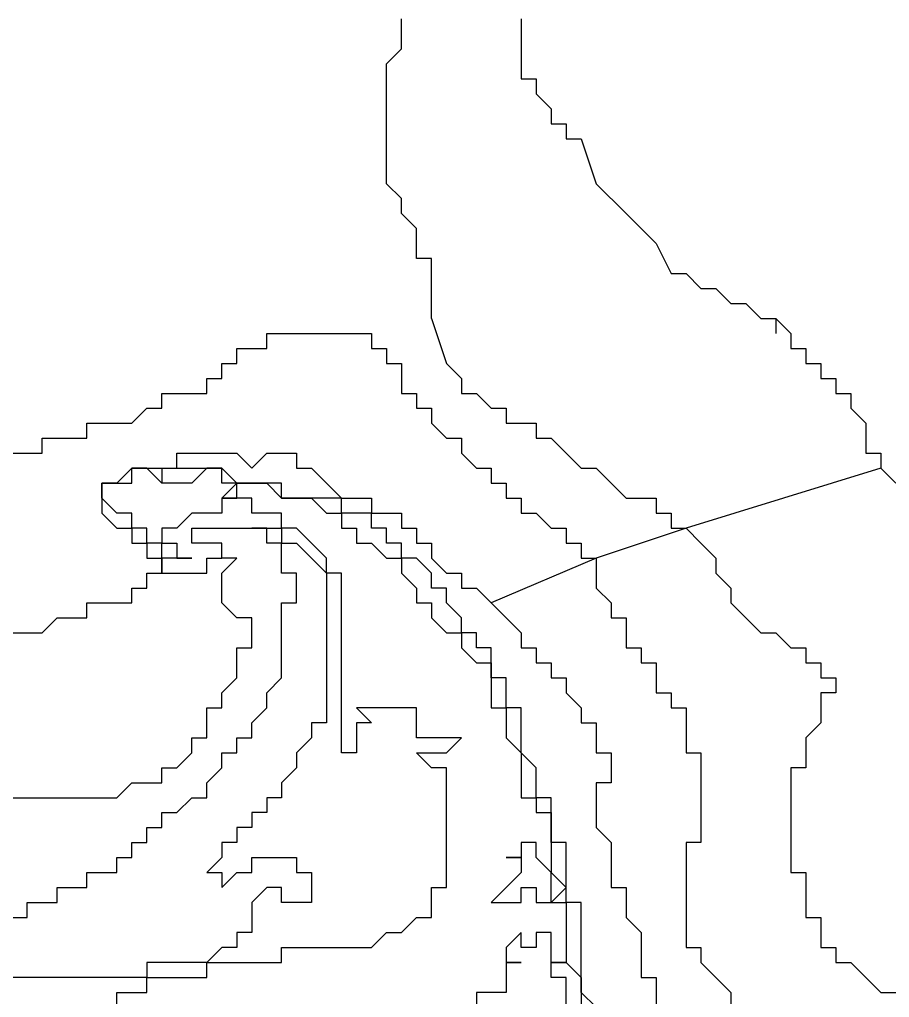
# Model space of a CAD drawing. Extents: x -79.2 to -65.2, y 32.5 to 44.8.
# Drawn here: x -70.295 to -69.714, y 41.737 to 42.39 of the extents above; entities that cross this region are included whole.
import ezdxf

# ---------------------------------------------------------------- set-up
doc = ezdxf.new("R2010")
doc.units = 0

msp = doc.modelspace()

# ---------------------------------------------------------------- linework, layer by layer
at = {"layer": '0FINSTR_G'}
for points in [[(-70.02, 42.19), (-70.02, 42.21), (-70.02, 42.22), (-70.02, 42.22), (-70.02, 42.23), (-70.03, 42.23), (-70.03, 42.23), (-70.03, 42.24), (-70.03, 42.24), (-70.03, 42.24), (-70.03, 42.25), (-70.03, 42.25), (-70.03, 42.25), (-70.04, 42.26), (-70.04, 42.26), (-70.04, 42.26), (-70.04, 42.26), (-70.04, 42.26), (-70.04, 42.27), (-70.04, 42.27), (-70.04, 42.27), (-70.04, 42.27), (-70.05, 42.28), (-70.05, 42.28), (-70.05, 42.29), (-70.05, 42.29), (-70.05, 42.3), (-70.05, 42.3), (-70.05, 42.3), (-70.05, 42.31), (-70.05, 42.31), (-70.05, 42.31), (-70.05, 42.32), (-70.05, 42.32), (-70.05, 42.33), (-70.05, 42.33), (-70.05, 42.33), (-70.05, 42.34), (-70.05, 42.34), (-70.05, 42.35), (-70.05, 42.35), (-70.05, 42.35), (-70.05, 42.35), (-70.05, 42.36), (-70.05, 42.36), (-70.05, 42.36), (-70.04, 42.37), (-70.04, 42.37), (-70.04, 42.37), (-70.04, 42.38), (-70.04, 42.38), (-70.04, 42.38), (-70.04, 42.39)], [(-69.96, 42.39), (-69.96, 42.38), (-69.96, 42.38), (-69.96, 42.37), (-69.96, 42.36), (-69.96, 42.36), (-69.96, 42.36), (-69.96, 42.35), (-69.95, 42.35), (-69.95, 42.34), (-69.94, 42.33), (-69.94, 42.33), (-69.94, 42.32), (-69.93, 42.32), (-69.93, 42.31), (-69.92, 42.31)], [(-69.92, 42.31), (-69.91, 42.28), (-69.89, 42.26)], [(-69.89, 42.26), (-69.89, 42.26)], [(-69.89, 42.26), (-69.88, 42.25), (-69.87, 42.24), (-69.86, 42.22), (-69.85, 42.22), (-69.85, 42.22), (-69.84, 42.21), (-69.83, 42.21), (-69.83, 42.21), (-69.82, 42.2), (-69.82, 42.2), (-69.81, 42.2), (-69.81, 42.2), (-69.8, 42.19), (-69.8, 42.19), (-69.79, 42.19), (-69.79, 42.19), (-69.79, 42.19)], [(-70.02, 42.19), (-70.02, 42.19), (-70.02, 42.19), (-70.01, 42.16), (-70, 42.15), (-70, 42.15), (-70, 42.14), (-69.99, 42.14), (-69.99, 42.14), (-69.98, 42.13), (-69.98, 42.13), (-69.97, 42.13), (-69.97, 42.12), (-69.96, 42.12), (-69.96, 42.12), (-69.95, 42.12), (-69.95, 42.11), (-69.95, 42.11), (-69.94, 42.11), (-69.93, 42.1), (-69.93, 42.1), (-69.93, 42.1), (-69.92, 42.09), (-69.92, 42.09), (-69.92, 42.09), (-69.91, 42.09), (-69.91, 42.09), (-69.9, 42.08), (-69.9, 42.08), (-69.9, 42.08), (-69.89, 42.07), (-69.88, 42.07), (-69.88, 42.07), (-69.88, 42.07), (-69.87, 42.07), (-69.87, 42.06), (-69.87, 42.06), (-69.87, 42.06), (-69.86, 42.06), (-69.86, 42.05), (-69.86, 42.05), (-69.85, 42.05)], [(-69.79, 42.19), (-69.79, 42.18)], [(-69.79, 42.19), (-69.78, 42.18), (-69.78, 42.18), (-69.78, 42.18), (-69.78, 42.18), (-69.78, 42.17), (-69.77, 42.17), (-69.77, 42.17), (-69.77, 42.17), (-69.77, 42.16), (-69.76, 42.16), (-69.76, 42.16), (-69.76, 42.15), (-69.75, 42.15), (-69.75, 42.15), (-69.75, 42.15), (-69.75, 42.14), (-69.74, 42.14), (-69.74, 42.14), (-69.74, 42.13), (-69.74, 42.13), (-69.73, 42.12), (-69.73, 42.12), (-69.73, 42.11), (-69.73, 42.11), (-69.73, 42.1), (-69.72, 42.1), (-69.72, 42.1), (-69.72, 42.09), (-69.72, 42.09)], [(-70.2, 42.14), (-70.2, 42.14), (-70.19, 42.14), (-70.19, 42.14), (-70.19, 42.14), (-70.18, 42.14), (-70.18, 42.14), (-70.18, 42.14), (-70.17, 42.14), (-70.17, 42.14), (-70.17, 42.15), (-70.17, 42.15), (-70.17, 42.15), (-70.17, 42.15), (-70.16, 42.15), (-70.16, 42.15), (-70.16, 42.16), (-70.16, 42.16), (-70.16, 42.16), (-70.15, 42.16), (-70.15, 42.16), (-70.15, 42.16), (-70.15, 42.17), (-70.15, 42.17), (-70.15, 42.17), (-70.14, 42.17), (-70.14, 42.17), (-70.13, 42.17), (-70.13, 42.17), (-70.13, 42.18), (-70.13, 42.18), (-70.13, 42.18), (-70.12, 42.18), (-70.12, 42.18), (-70.12, 42.18), (-70.11, 42.18), (-70.11, 42.18), (-70.11, 42.18), (-70.1, 42.18), (-70.1, 42.18), (-70.1, 42.18), (-70.09, 42.18), (-70.09, 42.18), (-70.08, 42.18), (-70.08, 42.18), (-70.08, 42.18), (-70.08, 42.18), (-70.07, 42.18), (-70.07, 42.18), (-70.07, 42.18), (-70.07, 42.18), (-70.07, 42.18), (-70.06, 42.18), (-70.06, 42.17), (-70.06, 42.17), (-70.05, 42.17), (-70.05, 42.17), (-70.05, 42.17), (-70.05, 42.16), (-70.05, 42.16), (-70.04, 42.16), (-70.04, 42.16), (-70.04, 42.15), (-70.04, 42.15), (-70.04, 42.15), (-70.04, 42.14), (-70.03, 42.14), (-70.03, 42.14), (-70.03, 42.14), (-70.03, 42.14), (-70.03, 42.13), (-70.02, 42.13), (-70.02, 42.13), (-70.02, 42.12), (-70.02, 42.12), (-70.01, 42.11), (-70.01, 42.11), (-70, 42.11), (-70, 42.1), (-70, 42.1), (-69.99, 42.09), (-69.99, 42.09), (-69.99, 42.09), (-69.98, 42.09), (-69.98, 42.08), (-69.97, 42.08), (-69.97, 42.08), (-69.97, 42.07), (-69.97, 42.07), (-69.97, 42.07), (-69.96, 42.07), (-69.96, 42.07), (-69.96, 42.06), (-69.95, 42.06), (-69.95, 42.06), (-69.95, 42.06), (-69.94, 42.05), (-69.94, 42.05), (-69.94, 42.05), (-69.94, 42.05), (-69.93, 42.05), (-69.93, 42.05), (-69.93, 42.04), (-69.93, 42.04), (-69.92, 42.04), (-69.92, 42.04), (-69.92, 42.04), (-69.92, 42.04), (-69.92, 42.03), (-69.91, 42.03)], [(-70.29, 42.1), (-70.29, 42.1), (-70.28, 42.1), (-70.28, 42.1), (-70.28, 42.11), (-70.28, 42.11), (-70.27, 42.11), (-70.27, 42.11), (-70.27, 42.11), (-70.26, 42.11), (-70.26, 42.11), (-70.25, 42.11), (-70.25, 42.11), (-70.25, 42.12), (-70.24, 42.12), (-70.24, 42.12), (-70.24, 42.12), (-70.23, 42.12), (-70.23, 42.12), (-70.23, 42.12), (-70.22, 42.12), (-70.22, 42.12), (-70.21, 42.13), (-70.21, 42.13), (-70.21, 42.13), (-70.2, 42.13), (-70.2, 42.14)], [(-70.2, 42.13), (-70.2, 42.14)], [(-70.3, 42.1), (-70.29, 42.1), (-70.29, 42.1)], [(-70.29, 42.1), (-70.29, 42.1)], [(-70.2, 42.09), (-70.2, 42.09), (-70.2, 42.09), (-70.2, 42.09), (-70.2, 42.09), (-70.2, 42.09), (-70.2, 42.09), (-70.2, 42.09), (-70.19, 42.09), (-70.19, 42.1), (-70.19, 42.1), (-70.19, 42.1), (-70.19, 42.1), (-70.19, 42.1), (-70.19, 42.1), (-70.19, 42.1), (-70.19, 42.1), (-70.19, 42.1), (-70.19, 42.1), (-70.18, 42.1), (-70.18, 42.1), (-70.18, 42.1), (-70.18, 42.1), (-70.17, 42.1), (-70.17, 42.1), (-70.17, 42.1), (-70.16, 42.1), (-70.16, 42.1), (-70.16, 42.1), (-70.16, 42.1), (-70.15, 42.1), (-70.15, 42.1), (-70.15, 42.1), (-70.14, 42.09), (-70.13, 42.1), (-70.13, 42.1), (-70.13, 42.1), (-70.13, 42.1), (-70.13, 42.1), (-70.12, 42.1), (-70.12, 42.1), (-70.12, 42.1), (-70.12, 42.1), (-70.11, 42.1), (-70.11, 42.1), (-70.11, 42.09), (-70.11, 42.09), (-70.11, 42.09), (-70.11, 42.09), (-70.1, 42.09), (-70.1, 42.09), (-70.1, 42.09), (-70.1, 42.09), (-70.1, 42.09), (-70.09, 42.08), (-70.09, 42.08), (-70.09, 42.08), (-70.08, 42.07), (-70.08, 42.07), (-70.07, 42.07), (-70.07, 42.07), (-70.07, 42.07), (-70.07, 42.07), (-70.06, 42.07), (-70.06, 42.07), (-70.06, 42.07), (-70.06, 42.06), (-70.05, 42.06), (-70.05, 42.06), (-70.05, 42.06), (-70.04, 42.06), (-70.04, 42.05), (-70.04, 42.05), (-70.04, 42.05), (-70.03, 42.05), (-70.03, 42.05), (-70.03, 42.05), (-70.03, 42.05), (-70.03, 42.04), (-70.03, 42.04), (-70.02, 42.04), (-70.02, 42.04), (-70.02, 42.04), (-70.02, 42.04), (-70.02, 42.04), (-70.02, 42.03), (-70.02, 42.03), (-70.02, 42.03), (-70.02, 42.03), (-70.01, 42.02), (-70.01, 42.02), (-70.01, 42.02), (-70.01, 42.02), (-70, 42.02), (-70, 42.01), (-70, 42.01), (-69.99, 42.01), (-69.99, 42.01), (-69.99, 42.01), (-69.99, 42.01), (-69.98, 42)], [(-70.24, 42.08), (-70.23, 42.08), (-70.23, 42.08), (-70.23, 42.08), (-70.22, 42.08), (-70.22, 42.09)], [(-70.22, 42.09), (-70.22, 42.09), (-70.22, 42.09), (-70.22, 42.09), (-70.23, 42.08), (-70.23, 42.08), (-70.23, 42.08), (-70.24, 42.08)], [(-70.22, 42.09), (-70.21, 42.09), (-70.21, 42.09), (-70.2, 42.09), (-70.2, 42.09)], [(-70.22, 42.09), (-70.22, 42.09)], [(-70.2, 42.08), (-70.2, 42.08), (-70.21, 42.09), (-70.21, 42.09), (-70.21, 42.09), (-70.22, 42.09)], [(-70.2, 42.09), (-70.2, 42.09), (-70.2, 42.09)], [(-70.2, 42.09), (-70.2, 42.09), (-70.19, 42.09), (-70.19, 42.09), (-70.19, 42.09), (-70.18, 42.09), (-70.18, 42.09), (-70.18, 42.09), (-70.17, 42.09), (-70.17, 42.09), (-70.17, 42.09), (-70.16, 42.09), (-70.16, 42.09)], [(-70.2, 42.09), (-70.2, 42.08)], [(-70.15, 42.08), (-70.16, 42.08), (-70.16, 42.08), (-70.16, 42.09), (-70.17, 42.09), (-70.17, 42.09), (-70.17, 42.09), (-70.17, 42.09), (-70.18, 42.08), (-70.18, 42.08), (-70.18, 42.08), (-70.19, 42.08), (-70.19, 42.08), (-70.2, 42.08), (-70.2, 42.08), (-70.2, 42.08)], [(-70.16, 42.09), (-70.16, 42.09), (-70.15, 42.08)], [(-69.72, 42.09), (-69.85, 42.05)], [(-69.72, 42.09), (-69.72, 42.09), (-69.71, 42.08)], [(-70.24, 42.08), (-70.24, 42.08), (-70.24, 42.08), (-70.24, 42.07), (-70.24, 42.07), (-70.24, 42.07)], [(-70.24, 42.07), (-70.24, 42.07), (-70.24, 42.07), (-70.24, 42.08), (-70.24, 42.08), (-70.24, 42.08), (-70.24, 42.08)], [(-70.23, 41.73), (-70.23, 41.74), (-70.23, 41.74), (-70.22, 41.74), (-70.22, 41.74), (-70.22, 41.74), (-70.21, 41.74), (-70.21, 41.75), (-70.2, 41.75), (-70.2, 41.75), (-70.2, 41.75), (-70.19, 41.75), (-70.19, 41.75), (-70.19, 41.75), (-70.18, 41.75), (-70.18, 41.75), (-70.18, 41.75), (-70.18, 41.75), (-70.17, 41.75), (-70.17, 41.76), (-70.17, 41.76), (-70.16, 41.76), (-70.16, 41.76), (-70.16, 41.76), (-70.15, 41.76), (-70.15, 41.76), (-70.15, 41.76), (-70.14, 41.76), (-70.14, 41.76), (-70.14, 41.76), (-70.13, 41.76), (-70.13, 41.76), (-70.12, 41.76), (-70.12, 41.76), (-70.12, 41.77), (-70.11, 41.77), (-70.11, 41.77), (-70.11, 41.77), (-70.1, 41.77), (-70.1, 41.77), (-70.1, 41.77), (-70.09, 41.77), (-70.09, 41.77), (-70.08, 41.77), (-70.08, 41.77), (-70.08, 41.77), (-70.07, 41.77), (-70.07, 41.77), (-70.07, 41.77), (-70.06, 41.77), (-70.06, 41.77), (-70.05, 41.78), (-70.05, 41.78), (-70.04, 41.78), (-70.04, 41.78), (-70.04, 41.78), (-70.03, 41.79), (-70.03, 41.79), (-70.03, 41.79), (-70.02, 41.79), (-70.02, 41.8), (-70.02, 41.8), (-70.02, 41.8), (-70.02, 41.8), (-70.02, 41.81), (-70.01, 41.81), (-70.01, 41.81), (-70.01, 41.82), (-70.01, 41.82), (-70.01, 41.82), (-70.01, 41.83), (-70.01, 41.83), (-70.01, 41.83), (-70.01, 41.83), (-70.01, 41.84), (-70.01, 41.84), (-70.01, 41.84), (-70.01, 41.84), (-70.01, 41.85), (-70.01, 41.85), (-70.01, 41.85), (-70.01, 41.86), (-70.01, 41.86), (-70.01, 41.86), (-70.01, 41.86), (-70.01, 41.87), (-70.01, 41.87), (-70.01, 41.87), (-70.01, 41.87), (-70.01, 41.88), (-70.01, 41.88), (-70.01, 41.88), (-70.01, 41.88), (-70.01, 41.89), (-70.01, 41.89), (-70.01, 41.89), (-70.02, 41.89), (-70.02, 41.89), (-70.02, 41.89), (-70.03, 41.9), (-70.02, 41.9), (-70.02, 41.9), (-70.02, 41.9), (-70.02, 41.9), (-70.01, 41.9), (-70.01, 41.9), (-70.01, 41.9), (-70.01, 41.9), (-70.01, 41.9), (-70.01, 41.9), (-70, 41.91), (-70, 41.91), (-70.01, 41.91), (-70.01, 41.91), (-70.01, 41.91), (-70.02, 41.91), (-70.02, 41.91), (-70.02, 41.91), (-70.03, 41.91), (-70.03, 41.91), (-70.03, 41.92), (-70.03, 41.92), (-70.03, 41.92), (-70.03, 41.92), (-70.03, 41.92), (-70.03, 41.93), (-70.03, 41.93), (-70.03, 41.93), (-70.04, 41.93), (-70.04, 41.93), (-70.05, 41.93), (-70.05, 41.93), (-70.05, 41.93), (-70.06, 41.93), (-70.06, 41.93), (-70.06, 41.93), (-70.07, 41.93), (-70.07, 41.93), (-70.07, 41.93), (-70.07, 41.93), (-70.06, 41.92), (-70.06, 41.92), (-70.07, 41.92), (-70.07, 41.92), (-70.07, 41.91), (-70.07, 41.91), (-70.07, 41.91), (-70.07, 41.9), (-70.08, 41.9), (-70.08, 41.91), (-70.08, 41.91), (-70.08, 41.91), (-70.08, 41.91), (-70.08, 41.92), (-70.08, 41.92), (-70.08, 41.92), (-70.08, 41.92), (-70.08, 41.93), (-70.08, 41.93), (-70.08, 41.93), (-70.08, 41.94), (-70.08, 41.94), (-70.08, 41.94), (-70.08, 41.94), (-70.08, 41.95), (-70.08, 41.95), (-70.08, 41.95), (-70.08, 41.95), (-70.08, 41.96), (-70.08, 41.96), (-70.08, 41.96), (-70.08, 41.97), (-70.08, 41.97), (-70.08, 41.97), (-70.08, 41.97), (-70.08, 41.98), (-70.08, 41.98), (-70.08, 41.98), (-70.08, 41.98), (-70.08, 41.99), (-70.08, 41.99), (-70.08, 41.99), (-70.08, 41.99), (-70.08, 42), (-70.08, 42), (-70.08, 42), (-70.08, 42.01), (-70.08, 42.01), (-70.08, 42.01), (-70.08, 42.02), (-70.08, 42.02), (-70.09, 42.02), (-70.09, 42.02), (-70.09, 42.03), (-70.09, 42.03), (-70.09, 42.03), (-70.1, 42.04), (-70.1, 42.04), (-70.1, 42.04), (-70.1, 42.04), (-70.11, 42.05), (-70.11, 42.05), (-70.11, 42.05), (-70.12, 42.05), (-70.12, 42.06), (-70.12, 42.06), (-70.13, 42.06), (-70.13, 42.06), (-70.13, 42.06), (-70.13, 42.06), (-70.14, 42.06), (-70.14, 42.06), (-70.14, 42.07), (-70.15, 42.07), (-70.15, 42.07), (-70.15, 42.08), (-70.16, 42.07), (-70.15, 42.07), (-70.16, 42.07), (-70.16, 42.07), (-70.16, 42.06), (-70.17, 42.06), (-70.17, 42.06), (-70.17, 42.06), (-70.18, 42.06), (-70.18, 42.06), (-70.19, 42.05), (-70.19, 42.05), (-70.2, 42.05), (-70.2, 42.05), (-70.2, 42.04), (-70.19, 42.04), (-70.19, 42.04), (-70.19, 42.03), (-70.19, 42.03), (-70.18, 42.03), (-70.18, 42.03), (-70.18, 42.03), (-70.18, 42.03), (-70.18, 42.03), (-70.19, 42.03), (-70.19, 42.03), (-70.19, 42.03), (-70.19, 42.03), (-70.2, 42.03), (-70.2, 42.03), (-70.2, 42.04), (-70.2, 42.04), (-70.2, 42.04), (-70.21, 42.04), (-70.21, 42.05), (-70.21, 42.05), (-70.21, 42.05), (-70.22, 42.05), (-70.22, 42.06), (-70.22, 42.06), (-70.23, 42.06), (-70.23, 42.06), (-70.23, 42.06), (-70.24, 42.07), (-70.24, 42.07)], [(-70.15, 42.08), (-70.15, 42.08), (-70.15, 42.08), (-70.15, 42.08)], [(-70.15, 42.08), (-70.14, 42.08), (-70.14, 42.08), (-70.14, 42.08), (-70.13, 42.08), (-70.13, 42.08), (-70.13, 42.08), (-70.12, 42.07), (-70.12, 42.07), (-70.11, 42.07), (-70.11, 42.07), (-70.11, 42.07), (-70.11, 42.07), (-70.1, 42.07), (-70.1, 42.07), (-70.09, 42.06), (-70.09, 42.06), (-70.09, 42.06), (-70.09, 42.06), (-70.08, 42.06), (-70.08, 42.05), (-70.08, 42.05), (-70.08, 42.05), (-70.07, 42.05)], [(-69.91, 41.73), (-69.92, 41.74), (-69.92, 41.74), (-69.92, 41.74), (-69.92, 41.74), (-69.92, 41.75), (-69.92, 41.75), (-69.92, 41.75), (-69.92, 41.76), (-69.92, 41.76), (-69.92, 41.76), (-69.92, 41.77), (-69.92, 41.77), (-69.92, 41.77), (-69.92, 41.78), (-69.92, 41.78), (-69.92, 41.79), (-69.92, 41.79), (-69.92, 41.79), (-69.92, 41.79), (-69.92, 41.8), (-69.93, 41.8), (-69.93, 41.8), (-69.93, 41.81), (-69.93, 41.81), (-69.93, 41.81), (-69.93, 41.82), (-69.93, 41.82), (-69.93, 41.82), (-69.93, 41.83), (-69.93, 41.83), (-69.93, 41.83), (-69.93, 41.83), (-69.93, 41.83), (-69.93, 41.84), (-69.93, 41.84), (-69.94, 41.84), (-69.94, 41.85), (-69.94, 41.85), (-69.94, 41.85), (-69.94, 41.85), (-69.94, 41.86), (-69.94, 41.86), (-69.94, 41.86), (-69.94, 41.86), (-69.94, 41.87), (-69.95, 41.87), (-69.95, 41.87), (-69.95, 41.87), (-69.95, 41.87), (-69.95, 41.88), (-69.95, 41.88), (-69.95, 41.88), (-69.95, 41.88), (-69.95, 41.89), (-69.95, 41.89), (-69.95, 41.89), (-69.95, 41.89), (-69.95, 41.89), (-69.96, 41.9), (-69.96, 41.9), (-69.96, 41.9), (-69.96, 41.9), (-69.96, 41.91), (-69.96, 41.91), (-69.96, 41.91), (-69.96, 41.91), (-69.96, 41.91), (-69.96, 41.92), (-69.96, 41.92), (-69.96, 41.92), (-69.96, 41.93), (-69.97, 41.93), (-69.97, 41.93), (-69.97, 41.93), (-69.97, 41.93), (-69.97, 41.94), (-69.97, 41.94), (-69.97, 41.94), (-69.97, 41.95), (-69.98, 41.95), (-69.98, 41.95), (-69.98, 41.96), (-69.98, 41.96), (-69.98, 41.96), (-69.98, 41.97), (-69.99, 41.97), (-69.99, 41.97), (-69.99, 41.97), (-69.99, 41.98), (-69.99, 41.98), (-70, 41.98), (-70, 41.99), (-70, 41.99), (-70, 41.99), (-70, 41.99), (-70.01, 42), (-70.01, 42), (-70.01, 42), (-70.01, 42), (-70.01, 42), (-70.01, 42.01), (-70.02, 42.01), (-70.02, 42.01), (-70.02, 42.01), (-70.02, 42.02), (-70.02, 42.02), (-70.02, 42.02), (-70.03, 42.03), (-70.03, 42.03), (-70.04, 42.03), (-70.04, 42.04), (-70.04, 42.04), (-70.05, 42.04), (-70.05, 42.04), (-70.05, 42.04), (-70.05, 42.04), (-70.05, 42.05), (-70.05, 42.05), (-70.06, 42.05), (-70.06, 42.05), (-70.06, 42.05), (-70.06, 42.06), (-70.06, 42.06), (-70.07, 42.06), (-70.07, 42.06), (-70.08, 42.06), (-70.08, 42.06), (-70.08, 42.07), (-70.09, 42.07), (-70.09, 42.07), (-70.1, 42.07), (-70.1, 42.07), (-70.1, 42.07), (-70.11, 42.07), (-70.11, 42.07), (-70.11, 42.07), (-70.12, 42.07), (-70.12, 42.07), (-70.12, 42.08), (-70.12, 42.08), (-70.13, 42.08), (-70.13, 42.08), (-70.14, 42.08), (-70.14, 42.08), (-70.14, 42.08), (-70.14, 42.08), (-70.15, 42.08)], [(-70.24, 42.07), (-70.24, 42.06), (-70.24, 42.06), (-70.24, 42.06), (-70.24, 42.06), (-70.24, 42.06), (-70.24, 42.06)], [(-70.24, 42.06), (-70.23, 42.05), (-70.23, 42.05), (-70.23, 42.05), (-70.22, 42.05), (-70.22, 42.04), (-70.22, 42.04), (-70.22, 42.04), (-70.22, 42.04), (-70.21, 42.04), (-70.21, 42.03), (-70.21, 42.03), (-70.2, 42.03), (-70.2, 42.03)], [(-70.3, 41.79), (-70.29, 41.79), (-70.29, 41.8), (-70.29, 41.8), (-70.28, 41.8), (-70.28, 41.8), (-70.28, 41.8), (-70.27, 41.8), (-70.27, 41.8), (-70.27, 41.8), (-70.27, 41.81), (-70.26, 41.81), (-70.26, 41.81), (-70.26, 41.81), (-70.26, 41.81), (-70.25, 41.81), (-70.25, 41.81), (-70.25, 41.81), (-70.25, 41.81), (-70.25, 41.82), (-70.24, 41.82), (-70.24, 41.82), (-70.24, 41.82), (-70.24, 41.82), (-70.24, 41.82), (-70.23, 41.82), (-70.23, 41.83), (-70.23, 41.83), (-70.23, 41.83), (-70.23, 41.83), (-70.22, 41.83), (-70.22, 41.84), (-70.22, 41.84), (-70.22, 41.84), (-70.21, 41.84), (-70.21, 41.84), (-70.21, 41.85), (-70.21, 41.85), (-70.21, 41.85), (-70.2, 41.85), (-70.2, 41.85), (-70.2, 41.86), (-70.2, 41.86), (-70.2, 41.86), (-70.2, 41.86), (-70.19, 41.86), (-70.19, 41.86), (-70.19, 41.86), (-70.19, 41.86), (-70.19, 41.86), (-70.19, 41.86), (-70.18, 41.87), (-70.18, 41.87), (-70.18, 41.87), (-70.18, 41.87), (-70.18, 41.87), (-70.17, 41.87), (-70.17, 41.88), (-70.17, 41.88), (-70.17, 41.88), (-70.17, 41.88), (-70.16, 41.89), (-70.16, 41.89), (-70.16, 41.89), (-70.16, 41.89), (-70.16, 41.89), (-70.16, 41.9), (-70.15, 41.9), (-70.15, 41.91), (-70.15, 41.91), (-70.15, 41.91), (-70.15, 41.91), (-70.14, 41.91), (-70.14, 41.91), (-70.14, 41.92), (-70.14, 41.92), (-70.14, 41.92), (-70.14, 41.92), (-70.14, 41.92), (-70.13, 41.93), (-70.13, 41.93), (-70.13, 41.93), (-70.13, 41.93), (-70.13, 41.94), (-70.13, 41.94), (-70.13, 41.94), (-70.12, 41.95), (-70.12, 41.95), (-70.12, 41.95), (-70.12, 41.95), (-70.12, 41.96), (-70.12, 41.96), (-70.12, 41.96), (-70.12, 41.96), (-70.12, 41.97), (-70.12, 41.97), (-70.12, 41.97), (-70.12, 41.97), (-70.12, 41.98), (-70.12, 41.98), (-70.12, 41.98), (-70.12, 41.98), (-70.12, 41.99), (-70.12, 41.99), (-70.12, 41.99), (-70.12, 41.99), (-70.12, 42), (-70.12, 42), (-70.12, 42), (-70.12, 42), (-70.11, 42), (-70.11, 42), (-70.11, 42.01), (-70.11, 42.01), (-70.11, 42.01), (-70.11, 42.01), (-70.11, 42.02), (-70.12, 42.02), (-70.12, 42.02), (-70.12, 42.02), (-70.12, 42.03), (-70.12, 42.03), (-70.12, 42.03), (-70.12, 42.03), (-70.12, 42.03), (-70.12, 42.04), (-70.13, 42.04), (-70.13, 42.04), (-70.13, 42.04), (-70.13, 42.04), (-70.13, 42.04), (-70.13, 42.04), (-70.13, 42.05), (-70.14, 42.05), (-70.14, 42.05), (-70.14, 42.05)], [(-70.14, 42.05), (-70.13, 42.05), (-70.13, 42.05), (-70.13, 42.05), (-70.12, 42.05), (-70.12, 42.04), (-70.12, 42.04), (-70.12, 42.04), (-70.11, 42.04), (-70.11, 42.04), (-70.11, 42.04), (-70.11, 42.04), (-70.1, 42.03), (-70.1, 42.03), (-70.1, 42.03), (-70.1, 42.03), (-70.1, 42.03), (-70.09, 42.02), (-70.09, 42.02), (-70.09, 42.02), (-70.09, 42.02), (-70.09, 42.02), (-70.09, 42.02), (-70.09, 42.01), (-70.09, 42.01), (-70.09, 42.01), (-70.09, 42), (-70.09, 42), (-70.09, 42), (-70.09, 42), (-70.09, 42), (-70.09, 41.99), (-70.09, 41.99), (-70.09, 41.99), (-70.09, 41.99), (-70.09, 41.98), (-70.09, 41.98), (-70.09, 41.98), (-70.09, 41.97), (-70.09, 41.97), (-70.09, 41.97), (-70.09, 41.97), (-70.09, 41.96), (-70.09, 41.96), (-70.09, 41.96), (-70.09, 41.95), (-70.09, 41.95), (-70.09, 41.95), (-70.09, 41.94), (-70.09, 41.94), (-70.09, 41.94), (-70.09, 41.94), (-70.09, 41.93), (-70.09, 41.93), (-70.09, 41.93), (-70.09, 41.93), (-70.09, 41.93), (-70.09, 41.92), (-70.1, 41.92), (-70.1, 41.92), (-70.1, 41.92), (-70.1, 41.92), (-70.1, 41.91), (-70.1, 41.91), (-70.1, 41.91), (-70.11, 41.9), (-70.11, 41.9), (-70.11, 41.9), (-70.11, 41.89), (-70.11, 41.89), (-70.11, 41.89), (-70.12, 41.88), (-70.12, 41.88), (-70.12, 41.88), (-70.12, 41.88), (-70.12, 41.88), (-70.12, 41.88), (-70.12, 41.87), (-70.13, 41.87), (-70.13, 41.87), (-70.13, 41.87), (-70.13, 41.87), (-70.13, 41.87), (-70.13, 41.86), (-70.14, 41.86), (-70.14, 41.86), (-70.14, 41.86), (-70.14, 41.85), (-70.15, 41.85), (-70.15, 41.85), (-70.15, 41.84), (-70.15, 41.84), (-70.16, 41.84), (-70.16, 41.83), (-70.16, 41.83), (-70.16, 41.83), (-70.16, 41.83), (-70.16, 41.83), (-70.17, 41.82), (-70.17, 41.82), (-70.17, 41.82), (-70.16, 41.82), (-70.16, 41.81), (-70.16, 41.81), (-70.16, 41.81), (-70.16, 41.81), (-70.15, 41.82), (-70.15, 41.82), (-70.15, 41.82), (-70.15, 41.82), (-70.15, 41.82), (-70.15, 41.82), (-70.14, 41.82), (-70.14, 41.83), (-70.13, 41.83), (-70.13, 41.83), (-70.12, 41.83), (-70.12, 41.83), (-70.12, 41.83), (-70.12, 41.83), (-70.11, 41.83), (-70.11, 41.83), (-70.11, 41.83), (-70.11, 41.83), (-70.11, 41.83), (-70.11, 41.83), (-70.11, 41.83), (-70.11, 41.83), (-70.11, 41.83), (-70.11, 41.83), (-70.11, 41.82), (-70.11, 41.82), (-70.11, 41.82), (-70.11, 41.82), (-70.1, 41.82), (-70.1, 41.82), (-70.1, 41.82), (-70.1, 41.81), (-70.1, 41.81), (-70.1, 41.81), (-70.1, 41.81), (-70.1, 41.81), (-70.1, 41.81), (-70.1, 41.81), (-70.1, 41.81), (-70.1, 41.8), (-70.1, 41.8), (-70.1, 41.8), (-70.11, 41.8), (-70.11, 41.8), (-70.11, 41.8), (-70.11, 41.8), (-70.11, 41.8), (-70.12, 41.8), (-70.12, 41.8), (-70.12, 41.8), (-70.12, 41.8), (-70.12, 41.8), (-70.12, 41.81), (-70.13, 41.81), (-70.13, 41.81), (-70.13, 41.81), (-70.13, 41.81), (-70.13, 41.81), (-70.13, 41.81), (-70.13, 41.81), (-70.13, 41.81), (-70.13, 41.81), (-70.14, 41.8), (-70.14, 41.8), (-70.14, 41.8), (-70.14, 41.8), (-70.14, 41.79), (-70.14, 41.79), (-70.14, 41.79), (-70.14, 41.79), (-70.14, 41.78), (-70.15, 41.78), (-70.15, 41.78), (-70.15, 41.78), (-70.15, 41.78), (-70.15, 41.77), (-70.15, 41.77), (-70.15, 41.77), (-70.16, 41.77), (-70.16, 41.77), (-70.16, 41.77), (-70.16, 41.77), (-70.16, 41.77), (-70.16, 41.77), (-70.17, 41.76), (-70.17, 41.76), (-70.17, 41.76), (-70.18, 41.76), (-70.18, 41.76), (-70.19, 41.76), (-70.19, 41.76), (-70.2, 41.76), (-70.2, 41.76), (-70.21, 41.76), (-70.21, 41.76), (-70.21, 41.75), (-70.21, 41.75), (-70.22, 41.75), (-70.22, 41.75), (-70.22, 41.75), (-70.22, 41.75), (-70.23, 41.75), (-70.23, 41.75), (-70.24, 41.75), (-70.24, 41.75), (-70.25, 41.75), (-70.25, 41.75), (-70.25, 41.75), (-70.26, 41.75), (-70.26, 41.75), (-70.26, 41.75), (-70.26, 41.75), (-70.27, 41.75), (-70.27, 41.75), (-70.28, 41.75), (-70.28, 41.75), (-70.28, 41.75), (-70.29, 41.75), (-70.29, 41.75), (-70.29, 41.75), (-70.3, 41.75)], [(-70.16, 42.03), (-70.16, 42.03), (-70.16, 42.04), (-70.16, 42.04), (-70.16, 42.04), (-70.16, 42.04), (-70.16, 42.04), (-70.16, 42.04), (-70.17, 42.04), (-70.17, 42.04), (-70.17, 42.04), (-70.17, 42.04), (-70.17, 42.04), (-70.17, 42.04), (-70.18, 42.04), (-70.18, 42.04), (-70.18, 42.04), (-70.18, 42.04), (-70.18, 42.04), (-70.18, 42.05), (-70.17, 42.05), (-70.17, 42.05), (-70.17, 42.05), (-70.17, 42.05), (-70.16, 42.05), (-70.16, 42.05), (-70.16, 42.05), (-70.16, 42.05), (-70.16, 42.05), (-70.15, 42.05), (-70.15, 42.05), (-70.15, 42.05), (-70.14, 42.05), (-70.14, 42.05), (-70.14, 42.05)], [(-70.07, 42.05), (-70.07, 42.05), (-70.07, 42.04), (-70.06, 42.04), (-70.06, 42.04), (-70.06, 42.04), (-70.06, 42.04), (-70.05, 42.03), (-70.05, 42.03), (-70.05, 42.03), (-70.04, 42.03), (-70.04, 42.02), (-70.04, 42.02), (-70.04, 42.02), (-70.04, 42.02), (-70.03, 42.01), (-70.03, 42.01), (-70.03, 42.01), (-70.03, 42), (-70.02, 42), (-70.02, 42), (-70.02, 41.99), (-70.02, 41.99), (-70.02, 41.99), (-70.01, 41.98), (-70.01, 41.98), (-70.01, 41.98), (-70, 41.98), (-70, 41.97), (-70, 41.97), (-70, 41.97), (-69.99, 41.96), (-69.99, 41.96), (-69.99, 41.96), (-69.98, 41.96), (-69.98, 41.95), (-69.98, 41.95), (-69.98, 41.95), (-69.98, 41.95), (-69.98, 41.94), (-69.98, 41.94), (-69.98, 41.94), (-69.98, 41.93), (-69.98, 41.93), (-69.98, 41.93), (-69.98, 41.93), (-69.97, 41.93), (-69.97, 41.92), (-69.97, 41.92), (-69.97, 41.92), (-69.97, 41.91), (-69.97, 41.91), (-69.97, 41.91), (-69.96, 41.9), (-69.96, 41.9), (-69.96, 41.89), (-69.96, 41.89), (-69.96, 41.89), (-69.96, 41.88), (-69.96, 41.88), (-69.96, 41.88), (-69.96, 41.88), (-69.96, 41.87), (-69.96, 41.87), (-69.95, 41.87), (-69.95, 41.87), (-69.95, 41.86), (-69.95, 41.86), (-69.95, 41.86), (-69.94, 41.86), (-69.94, 41.85), (-69.94, 41.85), (-69.94, 41.85), (-69.94, 41.85), (-69.94, 41.84), (-69.94, 41.84), (-69.94, 41.84), (-69.94, 41.84), (-69.94, 41.83), (-69.94, 41.83), (-69.94, 41.83), (-69.94, 41.83), (-69.94, 41.82), (-69.94, 41.82), (-69.94, 41.82), (-69.93, 41.81), (-69.93, 41.81), (-69.93, 41.81), (-69.94, 41.8), (-69.94, 41.8), (-69.94, 41.81), (-69.94, 41.81), (-69.94, 41.81), (-69.94, 41.81), (-69.94, 41.82), (-69.94, 41.82), (-69.94, 41.82), (-69.94, 41.82), (-69.95, 41.83), (-69.95, 41.83), (-69.95, 41.83), (-69.95, 41.84), (-69.95, 41.84), (-69.95, 41.84), (-69.96, 41.84), (-69.96, 41.84), (-69.96, 41.83), (-69.96, 41.83), (-69.97, 41.83), (-69.96, 41.83), (-69.96, 41.82), (-69.96, 41.82), (-69.96, 41.82), (-69.97, 41.81), (-69.97, 41.81), (-69.97, 41.81), (-69.97, 41.81), (-69.97, 41.81), (-69.98, 41.8), (-69.98, 41.8), (-69.98, 41.8), (-69.97, 41.8), (-69.97, 41.8), (-69.97, 41.8), (-69.96, 41.8), (-69.96, 41.81), (-69.96, 41.81), (-69.95, 41.81), (-69.95, 41.81), (-69.95, 41.8), (-69.95, 41.8), (-69.95, 41.8), (-69.95, 41.8), (-69.94, 41.8), (-69.94, 41.8), (-69.94, 41.8), (-69.94, 41.8), (-69.93, 41.8), (-69.93, 41.8), (-69.93, 41.79), (-69.93, 41.79), (-69.93, 41.79), (-69.93, 41.79), (-69.93, 41.78), (-69.93, 41.78), (-69.93, 41.78), (-69.93, 41.78), (-69.93, 41.77), (-69.93, 41.77), (-69.93, 41.77), (-69.93, 41.77), (-69.93, 41.76), (-69.93, 41.76), (-69.93, 41.76), (-69.93, 41.76), (-69.92, 41.75), (-69.92, 41.75), (-69.92, 41.75), (-69.92, 41.75), (-69.92, 41.74), (-69.92, 41.74), (-69.92, 41.74), (-69.92, 41.73)], [(-69.85, 42.05), (-69.91, 42.03)], [(-69.85, 42.05), (-69.85, 42.05), (-69.84, 42.04), (-69.84, 42.04), (-69.83, 42.03), (-69.83, 42.03), (-69.83, 42.03), (-69.83, 42.02), (-69.83, 42.02), (-69.82, 42.01), (-69.82, 42.01), (-69.82, 42.01), (-69.82, 42), (-69.82, 42), (-69.82, 42), (-69.81, 41.99), (-69.81, 41.99), (-69.81, 41.99), (-69.8, 41.98), (-69.8, 41.98), (-69.8, 41.98), (-69.79, 41.98), (-69.79, 41.98), (-69.79, 41.98), (-69.78, 41.97), (-69.78, 41.97), (-69.77, 41.97), (-69.77, 41.97), (-69.77, 41.96), (-69.76, 41.96), (-69.76, 41.96), (-69.76, 41.95), (-69.76, 41.95), (-69.75, 41.95), (-69.75, 41.95), (-69.75, 41.95), (-69.75, 41.94), (-69.75, 41.94), (-69.76, 41.94), (-69.76, 41.93), (-69.76, 41.93), (-69.76, 41.92), (-69.76, 41.92), (-69.76, 41.92), (-69.77, 41.91), (-69.77, 41.91), (-69.77, 41.91), (-69.77, 41.9), (-69.77, 41.9), (-69.77, 41.89), (-69.77, 41.89), (-69.77, 41.89), (-69.78, 41.89), (-69.78, 41.88), (-69.78, 41.87), (-69.78, 41.87), (-69.78, 41.87), (-69.78, 41.87), (-69.78, 41.86), (-69.78, 41.86), (-69.78, 41.86), (-69.78, 41.86), (-69.78, 41.85), (-69.78, 41.85), (-69.78, 41.84), (-69.78, 41.84), (-69.78, 41.83), (-69.78, 41.83), (-69.78, 41.82), (-69.78, 41.82), (-69.77, 41.82), (-69.77, 41.81), (-69.77, 41.81), (-69.77, 41.81), (-69.77, 41.8), (-69.77, 41.79), (-69.76, 41.79), (-69.76, 41.79), (-69.76, 41.78), (-69.76, 41.78), (-69.76, 41.78), (-69.76, 41.78), (-69.76, 41.77), (-69.75, 41.77), (-69.75, 41.76), (-69.74, 41.76), (-69.73, 41.75), (-69.73, 41.75), (-69.72, 41.74), (-69.72, 41.74), (-69.71, 41.74)], [(-70.3, 41.87), (-70.29, 41.87), (-70.29, 41.87), (-70.29, 41.87), (-70.29, 41.87), (-70.28, 41.87), (-70.28, 41.87), (-70.28, 41.87), (-70.27, 41.87), (-70.27, 41.87), (-70.26, 41.87), (-70.26, 41.87), (-70.26, 41.87), (-70.25, 41.87), (-70.25, 41.87), (-70.25, 41.87), (-70.25, 41.87), (-70.24, 41.87), (-70.24, 41.87), (-70.24, 41.87), (-70.23, 41.87), (-70.23, 41.87), (-70.23, 41.87), (-70.22, 41.88), (-70.22, 41.88), (-70.22, 41.88), (-70.21, 41.88), (-70.21, 41.88), (-70.21, 41.88), (-70.2, 41.88), (-70.2, 41.88), (-70.2, 41.88), (-70.2, 41.89), (-70.19, 41.89), (-70.19, 41.89), (-70.19, 41.89), (-70.19, 41.89), (-70.19, 41.89), (-70.19, 41.89), (-70.18, 41.9), (-70.18, 41.9), (-70.18, 41.9), (-70.18, 41.9), (-70.18, 41.9), (-70.18, 41.9), (-70.18, 41.9), (-70.18, 41.91), (-70.17, 41.91), (-70.17, 41.91), (-70.17, 41.91), (-70.17, 41.92), (-70.17, 41.92), (-70.17, 41.92), (-70.17, 41.92), (-70.17, 41.93), (-70.16, 41.93), (-70.16, 41.93), (-70.16, 41.93), (-70.16, 41.94), (-70.16, 41.94), (-70.16, 41.94), (-70.16, 41.94), (-70.15, 41.95), (-70.15, 41.95), (-70.15, 41.95), (-70.15, 41.95), (-70.15, 41.95), (-70.15, 41.96), (-70.15, 41.96), (-70.15, 41.96), (-70.15, 41.97), (-70.14, 41.97), (-70.14, 41.97), (-70.14, 41.98), (-70.14, 41.98), (-70.14, 41.98), (-70.14, 41.98), (-70.14, 41.98), (-70.14, 41.99), (-70.14, 41.99), (-70.14, 41.99), (-70.15, 41.99), (-70.15, 41.99), (-70.15, 41.99), (-70.15, 41.99), (-70.15, 41.99), (-70.15, 41.99), (-70.15, 41.99), (-70.15, 41.99), (-70.16, 42), (-70.16, 42), (-70.16, 42), (-70.16, 42), (-70.16, 42), (-70.16, 42), (-70.16, 42), (-70.16, 42), (-70.16, 42.01), (-70.16, 42.01), (-70.16, 42.01), (-70.16, 42.01), (-70.16, 42.01), (-70.16, 42.01), (-70.16, 42.01), (-70.16, 42.02), (-70.16, 42.02), (-70.16, 42.02), (-70.16, 42.02), (-70.16, 42.02), (-70.16, 42.02), (-70.16, 42.02), (-70.15, 42.03), (-70.15, 42.03), (-70.16, 42.03), (-70.16, 42.03), (-70.16, 42.03), (-70.16, 42.03), (-70.16, 42.03)], [(-70.2, 42.02), (-70.2, 42.03)], [(-70.2, 42.03), (-70.2, 42.02), (-70.2, 42.02), (-70.19, 42.02), (-70.19, 42.02), (-70.19, 42.02), (-70.19, 42.02), (-70.18, 42.02), (-70.18, 42.02), (-70.18, 42.02), (-70.18, 42.02), (-70.17, 42.02), (-70.17, 42.03), (-70.17, 42.03), (-70.17, 42.03), (-70.17, 42.03), (-70.17, 42.03), (-70.16, 42.03), (-70.16, 42.03), (-70.16, 42.03), (-70.16, 42.03)], [(-69.91, 42.03), (-69.98, 42)], [(-69.91, 42.03), (-69.91, 42.03), (-69.91, 42.02), (-69.91, 42.02), (-69.91, 42.01), (-69.91, 42.01), (-69.9, 42), (-69.9, 42), (-69.9, 41.99), (-69.9, 41.99), (-69.89, 41.99), (-69.89, 41.98), (-69.89, 41.98), (-69.89, 41.98), (-69.89, 41.97), (-69.88, 41.97), (-69.88, 41.97), (-69.88, 41.96), (-69.87, 41.96), (-69.87, 41.96), (-69.87, 41.95), (-69.87, 41.95), (-69.87, 41.95), (-69.87, 41.95), (-69.87, 41.94), (-69.86, 41.94), (-69.86, 41.94), (-69.86, 41.94), (-69.86, 41.93), (-69.86, 41.93), (-69.85, 41.93), (-69.85, 41.92), (-69.85, 41.92), (-69.85, 41.92), (-69.85, 41.91), (-69.85, 41.9), (-69.84, 41.9), (-69.84, 41.9), (-69.84, 41.89), (-69.84, 41.89), (-69.84, 41.89), (-69.84, 41.88), (-69.84, 41.87), (-69.84, 41.87), (-69.84, 41.87), (-69.84, 41.86), (-69.84, 41.86), (-69.84, 41.85), (-69.84, 41.85), (-69.84, 41.84), (-69.84, 41.84), (-69.85, 41.84), (-69.85, 41.83), (-69.85, 41.83), (-69.85, 41.83), (-69.85, 41.83), (-69.85, 41.83), (-69.85, 41.82), (-69.85, 41.81), (-69.85, 41.81), (-69.85, 41.81), (-69.85, 41.8), (-69.85, 41.8), (-69.85, 41.79), (-69.85, 41.79), (-69.85, 41.79), (-69.85, 41.78), (-69.85, 41.78), (-69.85, 41.78), (-69.85, 41.78), (-69.85, 41.78), (-69.85, 41.77), (-69.84, 41.77), (-69.84, 41.77), (-69.84, 41.77), (-69.84, 41.76), (-69.84, 41.76), (-69.83, 41.75), (-69.83, 41.75), (-69.83, 41.75), (-69.82, 41.74), (-69.82, 41.74), (-69.82, 41.73)], [(-70.3, 41.98), (-70.29, 41.98), (-70.29, 41.98), (-70.29, 41.98), (-70.29, 41.98), (-70.28, 41.98), (-70.28, 41.98), (-70.28, 41.98), (-70.27, 41.99), (-70.27, 41.99), (-70.26, 41.99), (-70.26, 41.99), (-70.26, 41.99), (-70.25, 41.99), (-70.25, 41.99), (-70.25, 41.99), (-70.25, 41.99), (-70.25, 42), (-70.24, 42), (-70.24, 42), (-70.24, 42), (-70.23, 42), (-70.23, 42), (-70.23, 42), (-70.22, 42), (-70.22, 42.01), (-70.22, 42.01), (-70.22, 42.01), (-70.21, 42.01), (-70.21, 42.01), (-70.21, 42.01), (-70.21, 42.02), (-70.21, 42.02), (-70.2, 42.02), (-70.2, 42.02), (-70.2, 42.02), (-70.2, 42.02)], [(-69.98, 42), (-69.98, 42), (-69.98, 42), (-69.98, 42), (-69.98, 42), (-69.97, 41.99), (-69.97, 41.99), (-69.97, 41.99), (-69.96, 41.98), (-69.96, 41.98), (-69.96, 41.98), (-69.96, 41.98), (-69.96, 41.98), (-69.96, 41.97), (-69.95, 41.97), (-69.95, 41.97), (-69.95, 41.97), (-69.95, 41.97), (-69.95, 41.96), (-69.95, 41.96), (-69.94, 41.96), (-69.94, 41.96), (-69.94, 41.96), (-69.94, 41.95), (-69.94, 41.95), (-69.93, 41.95), (-69.93, 41.95), (-69.93, 41.94), (-69.93, 41.94), (-69.93, 41.94), (-69.93, 41.94), (-69.92, 41.93), (-69.92, 41.93), (-69.92, 41.93), (-69.92, 41.92), (-69.92, 41.92), (-69.91, 41.92), (-69.91, 41.92), (-69.91, 41.91), (-69.91, 41.91), (-69.91, 41.91), (-69.91, 41.9), (-69.9, 41.9), (-69.9, 41.9), (-69.9, 41.89), (-69.9, 41.89), (-69.9, 41.88), (-69.91, 41.88), (-69.91, 41.88), (-69.91, 41.87), (-69.91, 41.87), (-69.91, 41.87), (-69.91, 41.86), (-69.91, 41.86), (-69.91, 41.85), (-69.91, 41.85), (-69.9, 41.84), (-69.9, 41.84), (-69.9, 41.83), (-69.9, 41.83), (-69.9, 41.82), (-69.9, 41.82), (-69.9, 41.82), (-69.9, 41.81), (-69.9, 41.81), (-69.89, 41.81), (-69.89, 41.8), (-69.89, 41.8), (-69.89, 41.79), (-69.89, 41.79), (-69.89, 41.79), (-69.88, 41.78), (-69.88, 41.78), (-69.88, 41.78), (-69.88, 41.77), (-69.88, 41.77), (-69.88, 41.76), (-69.88, 41.76), (-69.88, 41.76), (-69.88, 41.75), (-69.87, 41.75), (-69.87, 41.74), (-69.87, 41.74), (-69.87, 41.74), (-69.87, 41.73)], [(-69.93, 41.73), (-69.93, 41.74), (-69.93, 41.74), (-69.93, 41.74), (-69.93, 41.74), (-69.93, 41.75), (-69.93, 41.75), (-69.93, 41.75), (-69.94, 41.75), (-69.94, 41.76), (-69.94, 41.76), (-69.94, 41.76), (-69.93, 41.76), (-69.94, 41.76), (-69.94, 41.77), (-69.94, 41.77), (-69.94, 41.77), (-69.94, 41.77), (-69.94, 41.78), (-69.95, 41.78), (-69.95, 41.78), (-69.95, 41.77), (-69.95, 41.77), (-69.95, 41.77), (-69.95, 41.77), (-69.96, 41.77), (-69.96, 41.77), (-69.96, 41.77), (-69.96, 41.78), (-69.96, 41.78), (-69.96, 41.78), (-69.97, 41.77), (-69.97, 41.77), (-69.97, 41.77), (-69.97, 41.77), (-69.97, 41.76), (-69.96, 41.76), (-69.96, 41.76), (-69.97, 41.76), (-69.97, 41.75), (-69.97, 41.75), (-69.97, 41.75), (-69.97, 41.74), (-69.97, 41.74), (-69.97, 41.74), (-69.98, 41.74), (-69.98, 41.74), (-69.98, 41.74), (-69.99, 41.74), (-69.99, 41.73)]]:
    msp.add_lwpolyline(points, dxfattribs=at)

doc.saveas('drawing.dxf')
